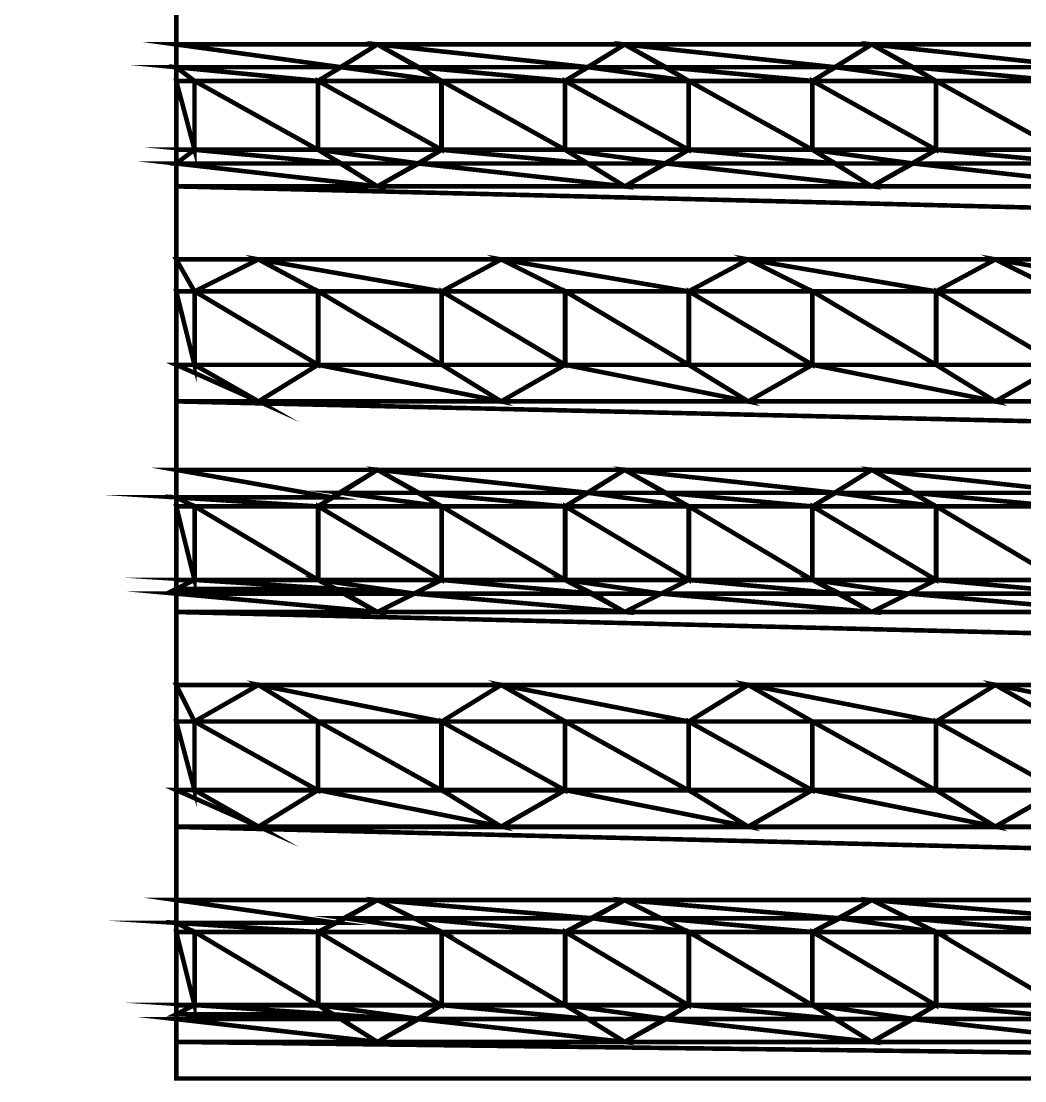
# Model space of a CAD drawing. Extents: x 0 to 210, y 0 to 297.
# Drawn here: x 172.54 to 181.84, y 147.31 to 157.13 of the extents above; entities that cross this region are included whole.
import ezdxf

# ---------------------------------------------------------------- set-up
doc = ezdxf.new("R2010")
doc.units = 0
doc.header["$MEASUREMENT"] = 0
for name, color, linetype in [('C00-00-00-BLACK', 7, 'Continuous'), ('C62-64-65', 252, 'Continuous'), ('C93-95-97', 253, 'Continuous')]:
    doc.layers.add(name, color=color, linetype=linetype)

msp = doc.modelspace()

# ---------------------------------------------------------------- linework, layer by layer
at = {"layer": 'C00-00-00-BLACK', "const_width": 0.0423}
for points in [[(173.972, 147.336), (173.972, 160.817)], [(175.286, 156.578), (175.836, 156.916)], [(175.836, 156.916), (176.432, 156.578)], [(177.575, 156.578), (178.128, 156.916)], [(178.128, 156.916), (178.72, 156.578)], [(179.867, 156.578), (180.417, 156.916)], [(180.417, 156.916), (181.012, 156.578)], [(173.972, 156.705), (174.141, 156.578)], [(174.141, 156.578), (174.141, 155.94)], [(175.286, 156.578), (175.286, 155.94)], [(176.432, 156.578), (176.432, 155.94)], [(177.575, 156.578), (177.575, 155.94)], [(178.72, 156.578), (178.72, 155.94)], [(179.867, 156.578), (179.867, 155.94)], [(181.012, 156.578), (181.012, 155.94)], [(173.972, 155.813), (174.141, 155.94)], [(175.286, 155.94), (175.836, 155.601)], [(175.836, 155.601), (176.432, 155.94)], [(177.575, 155.94), (178.128, 155.601)], [(178.128, 155.601), (178.72, 155.94)], [(179.867, 155.94), (180.417, 155.601)], [(180.417, 155.601), (181.012, 155.94)], [(174.141, 154.628), (174.734, 154.924)], [(174.734, 154.924), (175.286, 154.628)], [(176.432, 154.628), (176.983, 154.924)], [(176.983, 154.924), (177.575, 154.628)], [(178.72, 154.628), (179.273, 154.924)], [(179.273, 154.924), (179.867, 154.628)], [(181.012, 154.628), (181.562, 154.924)], [(181.562, 154.924), (182.158, 154.628)], [(174.141, 154.628), (174.141, 153.948)], [(175.286, 154.628), (175.286, 153.948)], [(176.432, 154.628), (176.432, 153.948)], [(177.575, 154.628), (177.575, 153.948)], [(178.72, 154.628), (178.72, 153.948)], [(179.867, 154.628), (179.867, 153.948)], [(181.012, 154.628), (181.012, 153.948)], [(174.141, 153.948), (174.734, 153.609)], [(174.734, 153.609), (175.286, 153.948)], [(176.432, 153.948), (176.983, 153.609)], [(176.983, 153.609), (177.575, 153.948)], [(178.72, 153.948), (179.273, 153.609)], [(179.273, 153.609), (179.867, 153.948)], [(181.012, 153.948), (181.562, 153.609)], [(181.562, 153.609), (182.158, 153.948)], [(175.286, 152.636), (175.836, 152.975)], [(175.836, 152.975), (176.432, 152.636)], [(177.575, 152.636), (178.128, 152.975)], [(178.128, 152.975), (178.72, 152.636)], [(179.867, 152.636), (180.417, 152.975)], [(180.417, 152.975), (181.012, 152.636)], [(173.972, 152.72), (174.141, 152.636)], [(174.141, 152.636), (174.141, 151.955)], [(175.286, 152.636), (175.286, 151.955)], [(176.432, 152.636), (176.432, 151.955)], [(177.575, 152.636), (177.575, 151.955)], [(178.72, 152.636), (178.72, 151.955)], [(179.867, 152.636), (179.867, 151.955)], [(181.012, 152.636), (181.012, 151.955)], [(173.972, 151.871), (174.141, 151.955)], [(175.286, 151.955), (175.836, 151.658)], [(175.836, 151.658), (176.432, 151.955)], [(177.575, 151.955), (178.128, 151.658)], [(178.128, 151.658), (178.72, 151.955)], [(179.867, 151.955), (180.417, 151.658)], [(180.417, 151.658), (181.012, 151.955)], [(174.141, 150.643), (174.734, 150.982)], [(174.734, 150.982), (175.286, 150.643)], [(176.432, 150.643), (176.983, 150.982)], [(176.983, 150.982), (177.575, 150.643)], [(178.72, 150.643), (179.273, 150.982)], [(179.273, 150.982), (179.867, 150.643)], [(181.012, 150.643), (181.562, 150.982)], [(181.562, 150.982), (182.158, 150.643)], [(174.141, 150.643), (174.141, 150.008)], [(175.286, 150.643), (175.286, 150.008)], [(176.432, 150.643), (176.432, 150.008)], [(177.575, 150.643), (177.575, 150.008)], [(178.72, 150.643), (178.72, 150.008)], [(179.867, 150.643), (179.867, 150.008)], [(181.012, 150.643), (181.012, 150.008)], [(174.141, 150.008), (174.734, 149.667)], [(174.734, 149.667), (175.286, 150.008)], [(176.432, 150.008), (176.983, 149.667)], [(176.983, 149.667), (177.575, 150.008)], [(178.72, 150.008), (179.273, 149.667)], [(179.273, 149.667), (179.867, 150.008)], [(181.012, 150.008), (181.562, 149.667)], [(181.562, 149.667), (182.158, 150.008)], [(175.286, 148.693), (175.836, 148.989)], [(175.836, 148.989), (176.432, 148.693)], [(177.575, 148.693), (178.128, 148.989)], [(178.128, 148.989), (178.72, 148.693)], [(179.867, 148.693), (180.417, 148.989)], [(180.417, 148.989), (181.012, 148.693)], [(173.972, 148.778), (174.141, 148.693)], [(174.141, 148.693), (174.141, 148.016)], [(175.286, 148.693), (175.286, 148.016)], [(176.432, 148.693), (176.432, 148.016)], [(177.575, 148.693), (177.575, 148.016)], [(178.72, 148.693), (178.72, 148.016)], [(179.867, 148.693), (179.867, 148.016)], [(181.012, 148.693), (181.012, 148.016)], [(173.972, 147.931), (174.141, 148.016)], [(175.286, 148.016), (175.836, 147.675)], [(175.836, 147.675), (176.432, 148.016)], [(177.575, 148.016), (178.128, 147.675)], [(178.128, 147.675), (178.72, 148.016)], [(179.867, 148.016), (180.417, 147.675)], [(180.417, 147.675), (181.012, 148.016)], [(201.327, 147.336), (173.972, 147.336)]]:
    msp.add_lwpolyline(points, dxfattribs=at)
at = {"layer": 'C62-64-65', "const_width": 0.0423}
for points in [[(175.836, 156.916), (176.218, 156.705), (175.499, 156.705), (175.836, 156.916)], [(178.128, 156.916), (178.51, 156.705), (177.786, 156.705), (178.128, 156.916)], [(180.417, 156.916), (180.8, 156.705), (180.078, 156.705), (180.417, 156.916)], [(173.972, 156.705), (174.141, 156.578), (173.972, 156.578), (173.972, 156.705)], [(173.972, 156.578), (174.141, 155.943), (173.972, 155.943), (173.972, 156.578)], [(176.218, 156.705), (175.499, 156.705), (176.429, 156.578), (176.218, 156.705)], [(175.499, 156.705), (176.429, 156.578), (175.284, 156.578), (175.499, 156.705)], [(178.51, 156.705), (177.789, 156.705), (178.72, 156.578), (178.51, 156.705)], [(177.789, 156.705), (178.72, 156.578), (177.575, 156.578), (177.789, 156.705)], [(180.8, 156.705), (180.081, 156.705), (181.012, 156.578), (180.8, 156.705)], [(180.081, 156.705), (181.012, 156.578), (179.867, 156.578), (180.081, 156.705)], [(174.141, 156.578), (173.972, 156.578), (174.141, 155.943), (174.141, 156.578)], [(176.432, 156.578), (175.286, 156.578), (176.432, 155.94), (176.432, 156.578)], [(175.286, 156.578), (176.432, 155.94), (175.286, 155.94), (175.286, 156.578)], [(178.72, 156.578), (177.575, 156.578), (178.72, 155.94), (178.72, 156.578)], [(177.575, 156.578), (178.72, 155.94), (177.575, 155.94), (177.575, 156.578)], [(181.012, 156.578), (179.867, 156.578), (181.012, 155.94), (181.012, 156.578)], [(179.867, 156.578), (181.012, 155.94), (179.867, 155.94), (179.867, 156.578)], [(173.972, 155.94), (174.141, 155.94), (173.972, 155.813), (173.972, 155.94)], [(176.432, 155.94), (175.286, 155.94), (176.221, 155.813), (176.432, 155.94)], [(175.286, 155.94), (176.221, 155.813), (175.501, 155.813), (175.286, 155.94)], [(178.72, 155.94), (177.575, 155.94), (178.51, 155.813), (178.72, 155.94)], [(177.575, 155.94), (178.51, 155.813), (177.789, 155.813), (177.575, 155.94)], [(181.012, 155.94), (179.867, 155.94), (180.8, 155.813), (181.012, 155.94)], [(179.867, 155.94), (180.8, 155.813), (180.081, 155.813), (179.867, 155.94)], [(175.499, 155.813), (176.218, 155.813), (175.836, 155.601), (175.499, 155.813)], [(177.786, 155.813), (178.51, 155.813), (178.128, 155.601), (177.786, 155.813)], [(180.078, 155.813), (180.8, 155.813), (180.417, 155.601), (180.078, 155.813)], [(174.734, 154.924), (175.286, 154.628), (174.141, 154.628), (174.734, 154.924)], [(176.983, 154.924), (177.575, 154.628), (176.432, 154.628), (176.983, 154.924)], [(179.273, 154.924), (179.867, 154.628), (178.72, 154.628), (179.273, 154.924)], [(181.562, 154.924), (182.158, 154.628), (181.012, 154.628), (181.562, 154.924)], [(175.286, 154.628), (174.144, 154.628), (175.286, 153.948), (175.286, 154.628)], [(174.144, 154.628), (175.286, 153.948), (174.144, 153.948), (174.144, 154.628)], [(177.575, 154.628), (176.432, 154.628), (177.575, 153.948), (177.575, 154.628)], [(176.432, 154.628), (177.575, 153.948), (176.432, 153.948), (176.432, 154.628)], [(179.867, 154.628), (178.723, 154.628), (179.867, 153.948), (179.867, 154.628)], [(178.723, 154.628), (179.867, 153.948), (178.723, 153.948), (178.723, 154.628)], [(182.158, 154.628), (181.015, 154.628), (182.158, 153.948), (182.158, 154.628)], [(181.015, 154.628), (182.158, 153.948), (181.015, 153.948), (181.015, 154.628)], [(174.141, 153.948), (175.286, 153.948), (174.734, 153.609), (174.141, 153.948)], [(176.432, 153.948), (177.575, 153.948), (176.983, 153.609), (176.432, 153.948)], [(178.72, 153.948), (179.867, 153.948), (179.273, 153.609), (178.72, 153.948)], [(181.012, 153.948), (182.158, 153.948), (181.562, 153.609), (181.012, 153.948)], [(175.836, 152.975), (176.218, 152.762), (175.499, 152.762), (175.836, 152.975)], [(178.128, 152.975), (178.51, 152.762), (177.786, 152.762), (178.128, 152.975)], [(180.417, 152.975), (180.8, 152.762), (180.078, 152.762), (180.417, 152.975)], [(173.972, 152.636), (174.141, 151.955), (173.972, 151.955), (173.972, 152.636)], [(173.972, 152.72), (174.141, 152.636), (173.972, 152.636), (173.972, 152.72)], [(176.218, 152.762), (175.499, 152.762), (176.429, 152.636), (176.218, 152.762)], [(175.499, 152.762), (176.429, 152.636), (175.284, 152.636), (175.499, 152.762)], [(178.51, 152.762), (177.789, 152.762), (178.72, 152.636), (178.51, 152.762)], [(177.789, 152.762), (178.72, 152.636), (177.575, 152.636), (177.789, 152.762)], [(180.8, 152.762), (180.081, 152.762), (181.012, 152.636), (180.8, 152.762)], [(180.081, 152.762), (181.012, 152.636), (179.867, 152.636), (180.081, 152.762)], [(174.141, 152.636), (173.972, 152.636), (174.141, 151.955), (174.141, 152.636)], [(176.432, 152.636), (175.289, 152.636), (176.432, 151.955), (176.432, 152.636)], [(175.289, 152.636), (176.432, 151.955), (175.289, 151.955), (175.289, 152.636)], [(178.72, 152.636), (177.578, 152.636), (178.72, 151.955), (178.72, 152.636)], [(177.578, 152.636), (178.72, 151.955), (177.578, 151.955), (177.578, 152.636)], [(181.012, 152.636), (179.868, 152.636), (181.012, 151.955), (181.012, 152.636)], [(179.868, 152.636), (181.012, 151.955), (179.868, 151.955), (179.868, 152.636)], [(173.972, 151.955), (174.141, 151.955), (173.972, 151.871), (173.972, 151.955)], [(176.432, 151.955), (175.286, 151.955), (176.178, 151.828), (176.432, 151.955)], [(175.286, 151.955), (176.178, 151.828), (175.543, 151.828), (175.286, 151.955)], [(178.72, 151.955), (177.575, 151.955), (178.467, 151.828), (178.72, 151.955)], [(177.575, 151.955), (178.467, 151.828), (177.832, 151.828), (177.575, 151.955)], [(181.012, 151.955), (179.867, 151.955), (180.759, 151.828), (181.012, 151.955)], [(179.867, 151.955), (180.759, 151.828), (180.123, 151.828), (179.867, 151.955)], [(175.54, 151.828), (176.175, 151.828), (175.836, 151.658), (175.54, 151.828)], [(177.832, 151.828), (178.467, 151.828), (178.128, 151.658), (177.832, 151.828)], [(180.121, 151.828), (180.759, 151.828), (180.417, 151.658), (180.121, 151.828)], [(174.734, 150.982), (175.286, 150.643), (174.141, 150.643), (174.734, 150.982)], [(176.983, 150.982), (177.575, 150.643), (176.432, 150.643), (176.983, 150.982)], [(179.273, 150.982), (179.867, 150.643), (178.72, 150.643), (179.273, 150.982)], [(181.562, 150.982), (182.158, 150.643), (181.012, 150.643), (181.562, 150.982)], [(175.286, 150.643), (174.141, 150.643), (175.286, 150.005), (175.286, 150.643)], [(174.141, 150.643), (175.286, 150.005), (174.141, 150.005), (174.141, 150.643)], [(177.575, 150.643), (176.429, 150.643), (177.575, 150.005), (177.575, 150.643)], [(176.429, 150.643), (177.575, 150.005), (176.429, 150.005), (176.429, 150.643)], [(179.867, 150.643), (178.72, 150.643), (179.867, 150.005), (179.867, 150.643)], [(178.72, 150.643), (179.867, 150.005), (178.72, 150.005), (178.72, 150.643)], [(182.158, 150.643), (181.012, 150.643), (182.158, 150.005), (182.158, 150.643)], [(181.012, 150.643), (182.158, 150.005), (181.012, 150.005), (181.012, 150.643)], [(174.141, 150.008), (175.286, 150.008), (174.734, 149.667), (174.141, 150.008)], [(176.432, 150.008), (177.575, 150.008), (176.983, 149.667), (176.432, 150.008)], [(178.72, 150.008), (179.867, 150.008), (179.273, 149.667), (178.72, 150.008)], [(181.012, 150.008), (182.158, 150.008), (181.562, 149.667), (181.012, 150.008)], [(175.836, 148.989), (176.175, 148.82), (175.54, 148.82), (175.836, 148.989)], [(178.128, 148.989), (178.467, 148.82), (177.832, 148.82), (178.128, 148.989)], [(180.417, 148.989), (180.759, 148.82), (180.121, 148.82), (180.417, 148.989)], [(173.972, 148.693), (174.141, 148.014), (173.972, 148.014), (173.972, 148.693)], [(175.54, 148.82), (176.429, 148.693), (175.284, 148.693), (175.54, 148.82)], [(176.175, 148.82), (175.54, 148.82), (176.429, 148.693), (176.175, 148.82)], [(177.832, 148.82), (178.72, 148.693), (177.575, 148.693), (177.832, 148.82)], [(178.467, 148.82), (177.832, 148.82), (178.72, 148.693), (178.467, 148.82)], [(180.123, 148.82), (181.012, 148.693), (179.867, 148.693), (180.123, 148.82)], [(180.759, 148.82), (180.123, 148.82), (181.012, 148.693), (180.759, 148.82)], [(173.972, 148.778), (174.141, 148.693), (173.972, 148.693), (173.972, 148.778)], [(175.289, 148.693), (176.432, 148.014), (175.289, 148.014), (175.289, 148.693)], [(177.578, 148.693), (178.72, 148.014), (177.578, 148.014), (177.578, 148.693)], [(179.868, 148.693), (181.012, 148.014), (179.868, 148.014), (179.868, 148.693)], [(174.141, 148.693), (173.972, 148.693), (174.141, 148.014), (174.141, 148.693)], [(176.432, 148.693), (175.289, 148.693), (176.432, 148.014), (176.432, 148.693)], [(178.72, 148.693), (177.578, 148.693), (178.72, 148.014), (178.72, 148.693)], [(181.012, 148.693), (179.868, 148.693), (181.012, 148.014), (181.012, 148.693)], [(173.972, 148.016), (174.141, 148.016), (173.972, 147.931), (173.972, 148.016)], [(176.432, 148.016), (175.286, 148.016), (176.221, 147.888), (176.432, 148.016)], [(175.286, 148.016), (176.221, 147.888), (175.501, 147.888), (175.286, 148.016)], [(178.72, 148.016), (177.575, 148.016), (178.51, 147.888), (178.72, 148.016)], [(177.575, 148.016), (178.51, 147.888), (177.789, 147.888), (177.575, 148.016)], [(181.012, 148.016), (179.867, 148.016), (180.8, 147.888), (181.012, 148.016)], [(179.867, 148.016), (180.8, 147.888), (180.081, 147.888), (179.867, 148.016)], [(175.499, 147.886), (176.218, 147.886), (175.836, 147.675), (175.499, 147.886)], [(177.786, 147.886), (178.51, 147.886), (178.128, 147.675), (177.786, 147.886)], [(180.078, 147.886), (180.8, 147.886), (180.417, 147.675), (180.078, 147.886)]]:
    msp.add_lwpolyline(points, close=True, dxfattribs=at)
at = {"layer": 'C62-64-65'}
for points in [[(175.836, 156.916), (176.218, 156.705), (175.499, 156.705), (175.836, 156.916)], [(178.128, 156.916), (178.51, 156.705), (177.786, 156.705), (178.128, 156.916)], [(180.417, 156.916), (180.8, 156.705), (180.078, 156.705), (180.417, 156.916)], [(173.972, 156.705), (174.141, 156.578), (173.972, 156.578), (173.972, 156.705)], [(175.499, 156.705), (176.429, 156.578), (175.284, 156.578), (175.499, 156.705)], [(176.218, 156.705), (175.499, 156.705), (176.429, 156.578), (176.218, 156.705)], [(177.789, 156.705), (178.72, 156.578), (177.575, 156.578), (177.789, 156.705)], [(178.51, 156.705), (177.789, 156.705), (178.72, 156.578), (178.51, 156.705)], [(180.081, 156.705), (181.012, 156.578), (179.867, 156.578), (180.081, 156.705)], [(180.8, 156.705), (180.081, 156.705), (181.012, 156.578), (180.8, 156.705)], [(174.141, 156.578), (173.972, 156.578), (174.141, 155.943), (174.141, 156.578)], [(173.972, 156.578), (174.141, 155.943), (173.972, 155.943), (173.972, 156.578)], [(176.432, 156.578), (175.286, 156.578), (176.432, 155.94), (176.432, 156.578)], [(175.286, 156.578), (176.432, 155.94), (175.286, 155.94), (175.286, 156.578)], [(178.72, 156.578), (177.575, 156.578), (178.72, 155.94), (178.72, 156.578)], [(177.575, 156.578), (178.72, 155.94), (177.575, 155.94), (177.575, 156.578)], [(181.012, 156.578), (179.867, 156.578), (181.012, 155.94), (181.012, 156.578)], [(179.867, 156.578), (181.012, 155.94), (179.867, 155.94), (179.867, 156.578)], [(173.972, 155.94), (174.141, 155.94), (173.972, 155.813), (173.972, 155.94)], [(176.432, 155.94), (175.286, 155.94), (176.221, 155.813), (176.432, 155.94)], [(175.286, 155.94), (176.221, 155.813), (175.501, 155.813), (175.286, 155.94)], [(178.72, 155.94), (177.575, 155.94), (178.51, 155.813), (178.72, 155.94)], [(177.575, 155.94), (178.51, 155.813), (177.789, 155.813), (177.575, 155.94)], [(181.012, 155.94), (179.867, 155.94), (180.8, 155.813), (181.012, 155.94)], [(179.867, 155.94), (180.8, 155.813), (180.081, 155.813), (179.867, 155.94)], [(175.499, 155.813), (176.218, 155.813), (175.836, 155.601), (175.499, 155.813)], [(177.786, 155.813), (178.51, 155.813), (178.128, 155.601), (177.786, 155.813)], [(180.078, 155.813), (180.8, 155.813), (180.417, 155.601), (180.078, 155.813)], [(174.734, 154.924), (175.286, 154.628), (174.141, 154.628), (174.734, 154.924)], [(176.983, 154.924), (177.575, 154.628), (176.432, 154.628), (176.983, 154.924)], [(179.273, 154.924), (179.867, 154.628), (178.72, 154.628), (179.273, 154.924)], [(181.562, 154.924), (182.158, 154.628), (181.012, 154.628), (181.562, 154.924)], [(175.286, 154.628), (174.144, 154.628), (175.286, 153.948), (175.286, 154.628)], [(174.144, 154.628), (175.286, 153.948), (174.144, 153.948), (174.144, 154.628)], [(177.575, 154.628), (176.432, 154.628), (177.575, 153.948), (177.575, 154.628)], [(176.432, 154.628), (177.575, 153.948), (176.432, 153.948), (176.432, 154.628)], [(179.867, 154.628), (178.723, 154.628), (179.867, 153.948), (179.867, 154.628)], [(178.723, 154.628), (179.867, 153.948), (178.723, 153.948), (178.723, 154.628)], [(182.158, 154.628), (181.015, 154.628), (182.158, 153.948), (182.158, 154.628)], [(181.015, 154.628), (182.158, 153.948), (181.015, 153.948), (181.015, 154.628)], [(174.141, 153.948), (175.286, 153.948), (174.734, 153.609), (174.141, 153.948)], [(176.432, 153.948), (177.575, 153.948), (176.983, 153.609), (176.432, 153.948)], [(178.72, 153.948), (179.867, 153.948), (179.273, 153.609), (178.72, 153.948)], [(181.012, 153.948), (182.158, 153.948), (181.562, 153.609), (181.012, 153.948)], [(175.836, 152.975), (176.218, 152.762), (175.499, 152.762), (175.836, 152.975)], [(178.128, 152.975), (178.51, 152.762), (177.786, 152.762), (178.128, 152.975)], [(180.417, 152.975), (180.8, 152.762), (180.078, 152.762), (180.417, 152.975)], [(175.499, 152.762), (176.429, 152.636), (175.284, 152.636), (175.499, 152.762)], [(176.218, 152.762), (175.499, 152.762), (176.429, 152.636), (176.218, 152.762)], [(177.789, 152.762), (178.72, 152.636), (177.575, 152.636), (177.789, 152.762)], [(178.51, 152.762), (177.789, 152.762), (178.72, 152.636), (178.51, 152.762)], [(180.081, 152.762), (181.012, 152.636), (179.867, 152.636), (180.081, 152.762)], [(180.8, 152.762), (180.081, 152.762), (181.012, 152.636), (180.8, 152.762)], [(173.972, 152.72), (174.141, 152.636), (173.972, 152.636), (173.972, 152.72)], [(174.141, 152.636), (173.972, 152.636), (174.141, 151.955), (174.141, 152.636)], [(173.972, 152.636), (174.141, 151.955), (173.972, 151.955), (173.972, 152.636)], [(176.432, 152.636), (175.289, 152.636), (176.432, 151.955), (176.432, 152.636)], [(175.289, 152.636), (176.432, 151.955), (175.289, 151.955), (175.289, 152.636)], [(178.72, 152.636), (177.578, 152.636), (178.72, 151.955), (178.72, 152.636)], [(177.578, 152.636), (178.72, 151.955), (177.578, 151.955), (177.578, 152.636)], [(181.012, 152.636), (179.868, 152.636), (181.012, 151.955), (181.012, 152.636)], [(179.868, 152.636), (181.012, 151.955), (179.868, 151.955), (179.868, 152.636)], [(173.972, 151.955), (174.141, 151.955), (173.972, 151.871), (173.972, 151.955)], [(176.432, 151.955), (175.286, 151.955), (176.178, 151.828), (176.432, 151.955)], [(175.286, 151.955), (176.178, 151.828), (175.543, 151.828), (175.286, 151.955)], [(178.72, 151.955), (177.575, 151.955), (178.467, 151.828), (178.72, 151.955)], [(177.575, 151.955), (178.467, 151.828), (177.832, 151.828), (177.575, 151.955)], [(181.012, 151.955), (179.867, 151.955), (180.759, 151.828), (181.012, 151.955)], [(179.867, 151.955), (180.759, 151.828), (180.123, 151.828), (179.867, 151.955)], [(175.54, 151.828), (176.175, 151.828), (175.836, 151.658), (175.54, 151.828)], [(177.832, 151.828), (178.467, 151.828), (178.128, 151.658), (177.832, 151.828)], [(180.121, 151.828), (180.759, 151.828), (180.417, 151.658), (180.121, 151.828)], [(174.734, 150.982), (175.286, 150.643), (174.141, 150.643), (174.734, 150.982)], [(176.983, 150.982), (177.575, 150.643), (176.432, 150.643), (176.983, 150.982)], [(179.273, 150.982), (179.867, 150.643), (178.72, 150.643), (179.273, 150.982)], [(181.562, 150.982), (182.158, 150.643), (181.012, 150.643), (181.562, 150.982)], [(175.286, 150.643), (174.141, 150.643), (175.286, 150.005), (175.286, 150.643)], [(174.141, 150.643), (175.286, 150.005), (174.141, 150.005), (174.141, 150.643)], [(177.575, 150.643), (176.429, 150.643), (177.575, 150.005), (177.575, 150.643)], [(176.429, 150.643), (177.575, 150.005), (176.429, 150.005), (176.429, 150.643)], [(179.867, 150.643), (178.72, 150.643), (179.867, 150.005), (179.867, 150.643)], [(178.72, 150.643), (179.867, 150.005), (178.72, 150.005), (178.72, 150.643)], [(182.158, 150.643), (181.012, 150.643), (182.158, 150.005), (182.158, 150.643)], [(181.012, 150.643), (182.158, 150.005), (181.012, 150.005), (181.012, 150.643)], [(174.141, 150.008), (175.286, 150.008), (174.734, 149.667), (174.141, 150.008)], [(176.432, 150.008), (177.575, 150.008), (176.983, 149.667), (176.432, 150.008)], [(178.72, 150.008), (179.867, 150.008), (179.273, 149.667), (178.72, 150.008)], [(181.012, 150.008), (182.158, 150.008), (181.562, 149.667), (181.012, 150.008)], [(175.836, 148.989), (176.175, 148.82), (175.54, 148.82), (175.836, 148.989)], [(178.128, 148.989), (178.467, 148.82), (177.832, 148.82), (178.128, 148.989)], [(180.417, 148.989), (180.759, 148.82), (180.121, 148.82), (180.417, 148.989)], [(173.972, 148.778), (174.141, 148.693), (173.972, 148.693), (173.972, 148.778)], [(175.54, 148.82), (176.429, 148.693), (175.284, 148.693), (175.54, 148.82)], [(176.175, 148.82), (175.54, 148.82), (176.429, 148.693), (176.175, 148.82)], [(177.832, 148.82), (178.72, 148.693), (177.575, 148.693), (177.832, 148.82)], [(178.467, 148.82), (177.832, 148.82), (178.72, 148.693), (178.467, 148.82)], [(180.123, 148.82), (181.012, 148.693), (179.867, 148.693), (180.123, 148.82)], [(180.759, 148.82), (180.123, 148.82), (181.012, 148.693), (180.759, 148.82)], [(174.141, 148.693), (173.972, 148.693), (174.141, 148.014), (174.141, 148.693)], [(173.972, 148.693), (174.141, 148.014), (173.972, 148.014), (173.972, 148.693)], [(176.432, 148.693), (175.289, 148.693), (176.432, 148.014), (176.432, 148.693)], [(175.289, 148.693), (176.432, 148.014), (175.289, 148.014), (175.289, 148.693)], [(178.72, 148.693), (177.578, 148.693), (178.72, 148.014), (178.72, 148.693)], [(177.578, 148.693), (178.72, 148.014), (177.578, 148.014), (177.578, 148.693)], [(181.012, 148.693), (179.868, 148.693), (181.012, 148.014), (181.012, 148.693)], [(179.868, 148.693), (181.012, 148.014), (179.868, 148.014), (179.868, 148.693)], [(173.972, 148.016), (174.141, 148.016), (173.972, 147.931), (173.972, 148.016)], [(176.432, 148.016), (175.286, 148.016), (176.221, 147.888), (176.432, 148.016)], [(175.286, 148.016), (176.221, 147.888), (175.501, 147.888), (175.286, 148.016)], [(178.72, 148.016), (177.575, 148.016), (178.51, 147.888), (178.72, 148.016)], [(177.575, 148.016), (178.51, 147.888), (177.789, 147.888), (177.575, 148.016)], [(181.012, 148.016), (179.867, 148.016), (180.8, 147.888), (181.012, 148.016)], [(179.867, 148.016), (180.8, 147.888), (180.081, 147.888), (179.867, 148.016)], [(175.499, 147.886), (176.218, 147.886), (175.836, 147.675), (175.499, 147.886)], [(177.786, 147.886), (178.51, 147.886), (178.128, 147.675), (177.786, 147.886)], [(180.078, 147.886), (180.8, 147.886), (180.417, 147.675), (180.078, 147.886)]]:
    msp.add_lwpolyline(points, close=True, dxfattribs=at)
at = {"layer": 'C93-95-97', "const_width": 0.0423}
for points in [[(173.972, 157.594), (201.327, 156.916), (173.972, 156.916), (173.972, 157.594)], [(175.836, 156.916), (173.972, 156.916), (175.499, 156.705), (175.836, 156.916)], [(173.972, 156.916), (175.499, 156.705), (173.972, 156.705), (173.972, 156.916)], [(178.128, 156.916), (175.836, 156.916), (177.789, 156.705), (178.128, 156.916)], [(175.836, 156.916), (177.789, 156.705), (176.221, 156.705), (175.836, 156.916)], [(180.417, 156.916), (178.125, 156.916), (180.078, 156.705), (180.417, 156.916)], [(178.125, 156.916), (180.078, 156.705), (178.51, 156.705), (178.125, 156.916)], [(182.709, 156.916), (180.417, 156.916), (182.37, 156.705), (182.709, 156.916)], [(180.417, 156.916), (182.37, 156.705), (180.8, 156.705), (180.417, 156.916)], [(175.499, 156.705), (173.972, 156.705), (175.286, 156.578), (175.499, 156.705)], [(173.972, 156.705), (175.286, 156.578), (174.141, 156.578), (173.972, 156.705)], [(177.786, 156.705), (176.218, 156.705), (177.575, 156.578), (177.786, 156.705)], [(176.218, 156.705), (177.575, 156.578), (176.429, 156.578), (176.218, 156.705)], [(180.078, 156.705), (178.51, 156.705), (179.867, 156.578), (180.078, 156.705)], [(178.51, 156.705), (179.867, 156.578), (178.72, 156.578), (178.51, 156.705)], [(182.37, 156.705), (180.8, 156.705), (182.158, 156.578), (182.37, 156.705)], [(180.8, 156.705), (182.158, 156.578), (181.012, 156.578), (180.8, 156.705)], [(175.286, 156.578), (174.141, 156.578), (175.286, 155.94), (175.286, 156.578)], [(174.141, 156.578), (175.286, 155.94), (174.141, 155.94), (174.141, 156.578)], [(177.575, 156.578), (176.429, 156.578), (177.575, 155.94), (177.575, 156.578)], [(176.429, 156.578), (177.575, 155.94), (176.429, 155.94), (176.429, 156.578)], [(179.867, 156.578), (178.72, 156.578), (179.867, 155.94), (179.867, 156.578)], [(178.72, 156.578), (179.867, 155.94), (178.72, 155.94), (178.72, 156.578)], [(182.158, 156.578), (181.012, 156.578), (182.158, 155.94), (182.158, 156.578)], [(181.012, 156.578), (182.158, 155.94), (181.012, 155.94), (181.012, 156.578)], [(175.286, 155.94), (174.141, 155.94), (175.499, 155.813), (175.286, 155.94)], [(174.141, 155.94), (175.499, 155.813), (173.972, 155.813), (174.141, 155.94)], [(177.575, 155.94), (176.429, 155.94), (177.786, 155.813), (177.575, 155.94)], [(176.429, 155.94), (177.786, 155.813), (176.218, 155.813), (176.429, 155.94)], [(179.867, 155.94), (178.72, 155.94), (180.078, 155.813), (179.867, 155.94)], [(178.72, 155.94), (180.078, 155.813), (178.51, 155.813), (178.72, 155.94)], [(182.158, 155.94), (181.012, 155.94), (182.37, 155.813), (182.158, 155.94)], [(181.012, 155.94), (182.37, 155.813), (180.8, 155.813), (181.012, 155.94)], [(175.499, 155.813), (173.972, 155.813), (175.836, 155.601), (175.499, 155.813)], [(173.972, 155.813), (175.836, 155.601), (173.972, 155.601), (173.972, 155.813)], [(176.218, 155.813), (178.125, 155.601), (175.836, 155.601), (176.218, 155.813)], [(177.786, 155.813), (176.218, 155.813), (178.125, 155.601), (177.786, 155.813)], [(178.51, 155.813), (180.417, 155.601), (178.128, 155.601), (178.51, 155.813)], [(180.078, 155.813), (178.51, 155.813), (180.417, 155.601), (180.078, 155.813)], [(180.8, 155.813), (182.709, 155.601), (180.42, 155.601), (180.8, 155.813)], [(182.37, 155.813), (180.8, 155.813), (182.709, 155.601), (182.37, 155.813)], [(173.972, 155.601), (201.327, 154.924), (173.972, 154.924), (173.972, 155.601)], [(201.327, 155.601), (173.972, 155.601), (201.327, 154.924), (201.327, 155.601)], [(174.734, 154.924), (173.972, 154.924), (174.141, 154.628), (174.734, 154.924)], [(173.972, 154.924), (174.141, 154.628), (173.972, 154.628), (173.972, 154.924)], [(176.983, 154.924), (174.736, 154.924), (176.432, 154.628), (176.983, 154.924)], [(174.736, 154.924), (176.432, 154.628), (175.286, 154.628), (174.736, 154.924)], [(179.273, 154.924), (176.983, 154.924), (178.72, 154.628), (179.273, 154.924)], [(176.983, 154.924), (178.72, 154.628), (177.575, 154.628), (176.983, 154.924)], [(181.562, 154.924), (179.272, 154.924), (181.012, 154.628), (181.562, 154.924)], [(179.272, 154.924), (181.012, 154.628), (179.867, 154.628), (179.272, 154.924)], [(183.854, 154.924), (181.565, 154.924), (183.261, 154.628), (183.854, 154.924)], [(181.565, 154.924), (183.261, 154.628), (182.158, 154.628), (181.565, 154.924)], [(173.972, 154.628), (174.141, 153.948), (173.972, 153.948), (173.972, 154.628)], [(174.141, 154.628), (173.972, 154.628), (174.141, 153.948), (174.141, 154.628)], [(176.432, 154.628), (175.289, 154.628), (176.432, 153.948), (176.432, 154.628)], [(175.289, 154.628), (176.432, 153.948), (175.289, 153.948), (175.289, 154.628)], [(178.72, 154.628), (177.578, 154.628), (178.72, 153.948), (178.72, 154.628)], [(177.578, 154.628), (178.72, 153.948), (177.578, 153.948), (177.578, 154.628)], [(181.012, 154.628), (179.868, 154.628), (181.012, 153.948), (181.012, 154.628)], [(179.868, 154.628), (181.012, 153.948), (179.868, 153.948), (179.868, 154.628)], [(174.141, 153.948), (173.972, 153.948), (174.734, 153.609), (174.141, 153.948)], [(173.972, 153.948), (174.734, 153.609), (173.972, 153.609), (173.972, 153.948)], [(175.286, 153.948), (176.983, 153.609), (174.736, 153.609), (175.286, 153.948)], [(176.432, 153.948), (175.286, 153.948), (176.983, 153.609), (176.432, 153.948)], [(177.575, 153.948), (179.272, 153.609), (176.983, 153.609), (177.575, 153.948)], [(178.72, 153.948), (177.575, 153.948), (179.272, 153.609), (178.72, 153.948)], [(179.867, 153.948), (181.562, 153.609), (179.273, 153.609), (179.867, 153.948)], [(181.012, 153.948), (179.867, 153.948), (181.562, 153.609), (181.012, 153.948)], [(182.155, 153.948), (183.851, 153.609), (181.562, 153.609), (182.155, 153.948)], [(173.972, 153.609), (201.327, 152.975), (173.972, 152.975), (173.972, 153.609)], [(201.327, 153.609), (173.972, 153.609), (201.327, 152.975), (201.327, 153.609)], [(175.836, 152.975), (173.972, 152.975), (175.413, 152.72), (175.836, 152.975)], [(173.972, 152.975), (175.413, 152.72), (173.972, 152.72), (173.972, 152.975)], [(178.128, 152.975), (175.836, 152.975), (177.789, 152.762), (178.128, 152.975)], [(175.836, 152.975), (177.789, 152.762), (176.221, 152.762), (175.836, 152.975)], [(180.417, 152.975), (178.125, 152.975), (180.078, 152.762), (180.417, 152.975)], [(178.125, 152.975), (180.078, 152.762), (178.51, 152.762), (178.125, 152.975)], [(182.709, 152.975), (180.417, 152.975), (182.37, 152.762), (182.709, 152.975)], [(180.417, 152.975), (182.37, 152.762), (180.8, 152.762), (180.417, 152.975)], [(177.786, 152.762), (176.218, 152.762), (177.575, 152.636), (177.786, 152.762)], [(176.218, 152.762), (177.575, 152.636), (176.429, 152.636), (176.218, 152.762)], [(180.078, 152.762), (178.51, 152.762), (179.867, 152.636), (180.078, 152.762)], [(178.51, 152.762), (179.867, 152.636), (178.72, 152.636), (178.51, 152.762)], [(182.37, 152.762), (180.8, 152.762), (182.158, 152.636), (182.37, 152.762)], [(180.8, 152.762), (182.158, 152.636), (181.012, 152.636), (180.8, 152.762)], [(175.413, 152.72), (173.972, 152.72), (175.286, 152.636), (175.413, 152.72)], [(173.972, 152.72), (175.286, 152.636), (174.141, 152.636), (173.972, 152.72)], [(175.286, 152.636), (174.144, 152.636), (175.286, 151.955), (175.286, 152.636)], [(174.144, 152.636), (175.286, 151.955), (174.144, 151.955), (174.144, 152.636)], [(177.575, 152.636), (176.432, 152.636), (177.575, 151.955), (177.575, 152.636)], [(176.432, 152.636), (177.575, 151.955), (176.432, 151.955), (176.432, 152.636)], [(179.867, 152.636), (178.723, 152.636), (179.867, 151.955), (179.867, 152.636)], [(178.723, 152.636), (179.867, 151.955), (178.723, 151.955), (178.723, 152.636)], [(182.158, 152.636), (181.015, 152.636), (182.158, 151.955), (182.158, 152.636)], [(181.015, 152.636), (182.158, 151.955), (181.015, 151.955), (181.015, 152.636)], [(175.286, 151.955), (174.141, 151.955), (175.456, 151.871), (175.286, 151.955)], [(174.141, 151.955), (175.456, 151.871), (173.972, 151.871), (174.141, 151.955)], [(177.575, 151.955), (176.429, 151.955), (177.829, 151.828), (177.575, 151.955)], [(176.429, 151.955), (177.829, 151.828), (176.175, 151.828), (176.429, 151.955)], [(179.867, 151.955), (178.72, 151.955), (180.121, 151.828), (179.867, 151.955)], [(178.72, 151.955), (180.121, 151.828), (178.467, 151.828), (178.72, 151.955)], [(182.158, 151.955), (181.012, 151.955), (182.412, 151.828), (182.158, 151.955)], [(181.012, 151.955), (182.412, 151.828), (180.759, 151.828), (181.012, 151.955)], [(173.972, 151.871), (175.54, 151.828), (173.972, 151.828), (173.972, 151.871)], [(175.456, 151.871), (173.972, 151.871), (175.54, 151.828), (175.456, 151.871)], [(175.54, 151.828), (173.972, 151.828), (175.836, 151.658), (175.54, 151.828)], [(173.972, 151.828), (175.836, 151.658), (173.972, 151.658), (173.972, 151.828)], [(177.832, 151.828), (176.178, 151.828), (178.128, 151.658), (177.832, 151.828)], [(176.178, 151.828), (178.128, 151.658), (175.839, 151.658), (176.178, 151.828)], [(180.121, 151.828), (178.467, 151.828), (180.417, 151.658), (180.121, 151.828)], [(178.467, 151.828), (180.417, 151.658), (178.128, 151.658), (178.467, 151.828)], [(182.412, 151.828), (180.759, 151.828), (182.709, 151.658), (182.412, 151.828)], [(180.759, 151.828), (182.709, 151.658), (180.42, 151.658), (180.759, 151.828)], [(173.972, 151.658), (201.327, 150.982), (173.972, 150.982), (173.972, 151.658)], [(201.327, 151.658), (173.972, 151.658), (201.327, 150.982), (201.327, 151.658)], [(174.734, 150.982), (173.972, 150.982), (174.141, 150.643), (174.734, 150.982)], [(173.972, 150.982), (174.141, 150.643), (173.972, 150.643), (173.972, 150.982)], [(176.983, 150.982), (174.736, 150.982), (176.432, 150.643), (176.983, 150.982)], [(174.736, 150.982), (176.432, 150.643), (175.286, 150.643), (174.736, 150.982)], [(179.273, 150.982), (176.983, 150.982), (178.723, 150.643), (179.273, 150.982)], [(176.983, 150.982), (178.723, 150.643), (177.578, 150.643), (176.983, 150.982)], [(181.562, 150.982), (179.272, 150.982), (181.012, 150.643), (181.562, 150.982)], [(179.272, 150.982), (181.012, 150.643), (179.867, 150.643), (179.272, 150.982)], [(183.854, 150.982), (181.565, 150.982), (183.261, 150.643), (183.854, 150.982)], [(181.565, 150.982), (183.261, 150.643), (182.158, 150.643), (181.565, 150.982)], [(173.972, 150.643), (174.141, 150.008), (173.972, 150.008), (173.972, 150.643)], [(174.141, 150.643), (173.972, 150.643), (174.141, 150.008), (174.141, 150.643)], [(176.432, 150.643), (175.286, 150.643), (176.432, 150.005), (176.432, 150.643)], [(175.286, 150.643), (176.432, 150.005), (175.286, 150.005), (175.286, 150.643)], [(178.72, 150.643), (177.575, 150.643), (178.72, 150.005), (178.72, 150.643)], [(177.575, 150.643), (178.72, 150.005), (177.575, 150.005), (177.575, 150.643)], [(181.012, 150.643), (179.867, 150.643), (181.012, 150.005), (181.012, 150.643)], [(179.867, 150.643), (181.012, 150.005), (179.867, 150.005), (179.867, 150.643)], [(174.141, 150.008), (173.972, 150.008), (174.734, 149.67), (174.141, 150.008)], [(173.972, 150.008), (174.734, 149.67), (173.972, 149.67), (173.972, 150.008)], [(175.286, 150.008), (176.983, 149.67), (174.736, 149.67), (175.286, 150.008)], [(176.432, 150.008), (175.286, 150.008), (176.983, 149.67), (176.432, 150.008)], [(177.575, 150.008), (179.272, 149.67), (176.983, 149.67), (177.575, 150.008)], [(178.72, 150.008), (177.575, 150.008), (179.272, 149.67), (178.72, 150.008)], [(179.867, 150.008), (181.562, 149.67), (179.273, 149.67), (179.867, 150.008)], [(181.012, 150.008), (179.867, 150.008), (181.562, 149.67), (181.012, 150.008)], [(182.155, 150.008), (183.851, 149.67), (181.562, 149.67), (182.155, 150.008)], [(173.972, 149.667), (201.327, 148.989), (173.972, 148.989), (173.972, 149.667)], [(201.327, 149.667), (173.972, 149.667), (201.327, 148.989), (201.327, 149.667)], [(175.836, 148.989), (177.832, 148.82), (176.175, 148.82), (175.836, 148.989)], [(178.125, 148.989), (180.121, 148.82), (178.464, 148.82), (178.125, 148.989)], [(180.417, 148.989), (182.412, 148.82), (180.756, 148.82), (180.417, 148.989)], [(175.836, 148.989), (173.972, 148.989), (175.456, 148.778), (175.836, 148.989)], [(173.972, 148.989), (175.456, 148.778), (173.972, 148.778), (173.972, 148.989)], [(178.128, 148.989), (175.836, 148.989), (177.832, 148.82), (178.128, 148.989)], [(180.417, 148.989), (178.125, 148.989), (180.121, 148.82), (180.417, 148.989)], [(182.709, 148.989), (180.417, 148.989), (182.412, 148.82), (182.709, 148.989)], [(177.832, 148.82), (176.178, 148.82), (177.578, 148.693), (177.832, 148.82)], [(176.178, 148.82), (177.578, 148.693), (176.432, 148.693), (176.178, 148.82)], [(180.121, 148.82), (178.467, 148.82), (179.867, 148.693), (180.121, 148.82)], [(178.467, 148.82), (179.867, 148.693), (178.72, 148.693), (178.467, 148.82)], [(182.412, 148.82), (180.759, 148.82), (182.158, 148.693), (182.412, 148.82)], [(180.759, 148.82), (182.158, 148.693), (181.012, 148.693), (180.759, 148.82)], [(175.456, 148.778), (173.972, 148.778), (175.286, 148.693), (175.456, 148.778)], [(173.972, 148.778), (175.286, 148.693), (174.141, 148.693), (173.972, 148.778)], [(174.144, 148.693), (175.286, 148.014), (174.144, 148.014), (174.144, 148.693)], [(176.432, 148.693), (177.575, 148.014), (176.432, 148.014), (176.432, 148.693)], [(178.723, 148.693), (179.867, 148.014), (178.723, 148.014), (178.723, 148.693)], [(181.015, 148.693), (182.158, 148.014), (181.015, 148.014), (181.015, 148.693)], [(175.286, 148.693), (174.144, 148.693), (175.286, 148.014), (175.286, 148.693)], [(177.575, 148.693), (176.432, 148.693), (177.575, 148.014), (177.575, 148.693)], [(179.867, 148.693), (178.723, 148.693), (179.867, 148.014), (179.867, 148.693)], [(182.158, 148.693), (181.015, 148.693), (182.158, 148.014), (182.158, 148.693)], [(175.286, 148.016), (174.141, 148.016), (175.413, 147.931), (175.286, 148.016)], [(174.141, 148.016), (175.413, 147.931), (173.972, 147.931), (174.141, 148.016)], [(177.575, 148.016), (176.429, 148.016), (177.786, 147.888), (177.575, 148.016)], [(176.429, 148.016), (177.786, 147.888), (176.218, 147.888), (176.429, 148.016)], [(179.867, 148.016), (178.72, 148.016), (180.078, 147.888), (179.867, 148.016)], [(178.72, 148.016), (180.078, 147.888), (178.51, 147.888), (178.72, 148.016)], [(182.158, 148.016), (181.012, 148.016), (182.37, 147.888), (182.158, 148.016)], [(181.012, 148.016), (182.37, 147.888), (180.8, 147.888), (181.012, 148.016)], [(175.413, 147.931), (173.972, 147.931), (175.499, 147.886), (175.413, 147.931)], [(173.972, 147.931), (175.499, 147.886), (173.972, 147.886), (173.972, 147.931)], [(175.499, 147.886), (173.972, 147.886), (175.836, 147.675), (175.499, 147.886)], [(173.972, 147.886), (175.836, 147.675), (173.972, 147.675), (173.972, 147.886)], [(176.218, 147.886), (178.125, 147.675), (175.836, 147.675), (176.218, 147.886)], [(177.786, 147.886), (176.218, 147.886), (178.125, 147.675), (177.786, 147.886)], [(178.51, 147.886), (180.417, 147.675), (178.128, 147.675), (178.51, 147.886)], [(180.078, 147.886), (178.51, 147.886), (180.417, 147.675), (180.078, 147.886)], [(180.8, 147.886), (182.709, 147.675), (180.42, 147.675), (180.8, 147.886)], [(182.37, 147.886), (180.8, 147.886), (182.709, 147.675), (182.37, 147.886)], [(173.972, 147.675), (201.327, 147.336), (173.972, 147.336), (173.972, 147.675)], [(201.327, 147.675), (173.972, 147.675), (201.327, 147.336), (201.327, 147.675)]]:
    msp.add_lwpolyline(points, close=True, dxfattribs=at)
at = {"layer": 'C93-95-97'}
for points in [[(173.972, 157.594), (201.327, 156.916), (173.972, 156.916), (173.972, 157.594)], [(175.836, 156.916), (173.972, 156.916), (175.499, 156.705), (175.836, 156.916)], [(173.972, 156.916), (175.499, 156.705), (173.972, 156.705), (173.972, 156.916)], [(178.128, 156.916), (175.836, 156.916), (177.789, 156.705), (178.128, 156.916)], [(175.836, 156.916), (177.789, 156.705), (176.221, 156.705), (175.836, 156.916)], [(180.417, 156.916), (178.125, 156.916), (180.078, 156.705), (180.417, 156.916)], [(178.125, 156.916), (180.078, 156.705), (178.51, 156.705), (178.125, 156.916)], [(182.709, 156.916), (180.417, 156.916), (182.37, 156.705), (182.709, 156.916)], [(180.417, 156.916), (182.37, 156.705), (180.8, 156.705), (180.417, 156.916)], [(175.499, 156.705), (173.972, 156.705), (175.286, 156.578), (175.499, 156.705)], [(173.972, 156.705), (175.286, 156.578), (174.141, 156.578), (173.972, 156.705)], [(177.786, 156.705), (176.218, 156.705), (177.575, 156.578), (177.786, 156.705)], [(176.218, 156.705), (177.575, 156.578), (176.429, 156.578), (176.218, 156.705)], [(180.078, 156.705), (178.51, 156.705), (179.867, 156.578), (180.078, 156.705)], [(178.51, 156.705), (179.867, 156.578), (178.72, 156.578), (178.51, 156.705)], [(182.37, 156.705), (180.8, 156.705), (182.158, 156.578), (182.37, 156.705)], [(180.8, 156.705), (182.158, 156.578), (181.012, 156.578), (180.8, 156.705)], [(175.286, 156.578), (174.141, 156.578), (175.286, 155.94), (175.286, 156.578)], [(174.141, 156.578), (175.286, 155.94), (174.141, 155.94), (174.141, 156.578)], [(177.575, 156.578), (176.429, 156.578), (177.575, 155.94), (177.575, 156.578)], [(176.429, 156.578), (177.575, 155.94), (176.429, 155.94), (176.429, 156.578)], [(179.867, 156.578), (178.72, 156.578), (179.867, 155.94), (179.867, 156.578)], [(178.72, 156.578), (179.867, 155.94), (178.72, 155.94), (178.72, 156.578)], [(182.158, 156.578), (181.012, 156.578), (182.158, 155.94), (182.158, 156.578)], [(181.012, 156.578), (182.158, 155.94), (181.012, 155.94), (181.012, 156.578)], [(174.141, 155.94), (175.499, 155.813), (173.972, 155.813), (174.141, 155.94)], [(175.286, 155.94), (174.141, 155.94), (175.499, 155.813), (175.286, 155.94)], [(176.429, 155.94), (177.786, 155.813), (176.218, 155.813), (176.429, 155.94)], [(177.575, 155.94), (176.429, 155.94), (177.786, 155.813), (177.575, 155.94)], [(178.72, 155.94), (180.078, 155.813), (178.51, 155.813), (178.72, 155.94)], [(179.867, 155.94), (178.72, 155.94), (180.078, 155.813), (179.867, 155.94)], [(181.012, 155.94), (182.37, 155.813), (180.8, 155.813), (181.012, 155.94)], [(182.158, 155.94), (181.012, 155.94), (182.37, 155.813), (182.158, 155.94)], [(175.499, 155.813), (173.972, 155.813), (175.836, 155.601), (175.499, 155.813)], [(173.972, 155.813), (175.836, 155.601), (173.972, 155.601), (173.972, 155.813)], [(176.218, 155.813), (178.125, 155.601), (175.836, 155.601), (176.218, 155.813)], [(177.786, 155.813), (176.218, 155.813), (178.125, 155.601), (177.786, 155.813)], [(178.51, 155.813), (180.417, 155.601), (178.128, 155.601), (178.51, 155.813)], [(180.078, 155.813), (178.51, 155.813), (180.417, 155.601), (180.078, 155.813)], [(180.8, 155.813), (182.709, 155.601), (180.42, 155.601), (180.8, 155.813)], [(182.37, 155.813), (180.8, 155.813), (182.709, 155.601), (182.37, 155.813)], [(201.327, 155.601), (173.972, 155.601), (201.327, 154.924), (201.327, 155.601)], [(173.972, 155.601), (201.327, 154.924), (173.972, 154.924), (173.972, 155.601)], [(174.734, 154.924), (173.972, 154.924), (174.141, 154.628), (174.734, 154.924)], [(173.972, 154.924), (174.141, 154.628), (173.972, 154.628), (173.972, 154.924)], [(176.983, 154.924), (174.736, 154.924), (176.432, 154.628), (176.983, 154.924)], [(174.736, 154.924), (176.432, 154.628), (175.286, 154.628), (174.736, 154.924)], [(179.273, 154.924), (176.983, 154.924), (178.72, 154.628), (179.273, 154.924)], [(176.983, 154.924), (178.72, 154.628), (177.575, 154.628), (176.983, 154.924)], [(181.562, 154.924), (179.272, 154.924), (181.012, 154.628), (181.562, 154.924)], [(179.272, 154.924), (181.012, 154.628), (179.867, 154.628), (179.272, 154.924)], [(183.854, 154.924), (181.565, 154.924), (183.261, 154.628), (183.854, 154.924)], [(181.565, 154.924), (183.261, 154.628), (182.158, 154.628), (181.565, 154.924)], [(174.141, 154.628), (173.972, 154.628), (174.141, 153.948), (174.141, 154.628)], [(173.972, 154.628), (174.141, 153.948), (173.972, 153.948), (173.972, 154.628)], [(176.432, 154.628), (175.289, 154.628), (176.432, 153.948), (176.432, 154.628)], [(175.289, 154.628), (176.432, 153.948), (175.289, 153.948), (175.289, 154.628)], [(178.72, 154.628), (177.578, 154.628), (178.72, 153.948), (178.72, 154.628)], [(177.578, 154.628), (178.72, 153.948), (177.578, 153.948), (177.578, 154.628)], [(181.012, 154.628), (179.868, 154.628), (181.012, 153.948), (181.012, 154.628)], [(179.868, 154.628), (181.012, 153.948), (179.868, 153.948), (179.868, 154.628)], [(174.141, 153.948), (173.972, 153.948), (174.734, 153.609), (174.141, 153.948)], [(173.972, 153.948), (174.734, 153.609), (173.972, 153.609), (173.972, 153.948)], [(175.286, 153.948), (176.983, 153.609), (174.736, 153.609), (175.286, 153.948)], [(176.432, 153.948), (175.286, 153.948), (176.983, 153.609), (176.432, 153.948)], [(177.575, 153.948), (179.272, 153.609), (176.983, 153.609), (177.575, 153.948)], [(178.72, 153.948), (177.575, 153.948), (179.272, 153.609), (178.72, 153.948)], [(179.867, 153.948), (181.562, 153.609), (179.273, 153.609), (179.867, 153.948)], [(181.012, 153.948), (179.867, 153.948), (181.562, 153.609), (181.012, 153.948)], [(182.155, 153.948), (183.851, 153.609), (181.562, 153.609), (182.155, 153.948)], [(201.327, 153.609), (173.972, 153.609), (201.327, 152.975), (201.327, 153.609)], [(173.972, 153.609), (201.327, 152.975), (173.972, 152.975), (173.972, 153.609)], [(175.836, 152.975), (173.972, 152.975), (175.413, 152.72), (175.836, 152.975)], [(173.972, 152.975), (175.413, 152.72), (173.972, 152.72), (173.972, 152.975)], [(178.128, 152.975), (175.836, 152.975), (177.789, 152.762), (178.128, 152.975)], [(175.836, 152.975), (177.789, 152.762), (176.221, 152.762), (175.836, 152.975)], [(180.417, 152.975), (178.125, 152.975), (180.078, 152.762), (180.417, 152.975)], [(178.125, 152.975), (180.078, 152.762), (178.51, 152.762), (178.125, 152.975)], [(182.709, 152.975), (180.417, 152.975), (182.37, 152.762), (182.709, 152.975)], [(180.417, 152.975), (182.37, 152.762), (180.8, 152.762), (180.417, 152.975)], [(177.786, 152.762), (176.218, 152.762), (177.575, 152.636), (177.786, 152.762)], [(176.218, 152.762), (177.575, 152.636), (176.429, 152.636), (176.218, 152.762)], [(180.078, 152.762), (178.51, 152.762), (179.867, 152.636), (180.078, 152.762)], [(178.51, 152.762), (179.867, 152.636), (178.72, 152.636), (178.51, 152.762)], [(182.37, 152.762), (180.8, 152.762), (182.158, 152.636), (182.37, 152.762)], [(180.8, 152.762), (182.158, 152.636), (181.012, 152.636), (180.8, 152.762)], [(175.413, 152.72), (173.972, 152.72), (175.286, 152.636), (175.413, 152.72)], [(173.972, 152.72), (175.286, 152.636), (174.141, 152.636), (173.972, 152.72)], [(175.286, 152.636), (174.144, 152.636), (175.286, 151.955), (175.286, 152.636)], [(174.144, 152.636), (175.286, 151.955), (174.144, 151.955), (174.144, 152.636)], [(177.575, 152.636), (176.432, 152.636), (177.575, 151.955), (177.575, 152.636)], [(176.432, 152.636), (177.575, 151.955), (176.432, 151.955), (176.432, 152.636)], [(179.867, 152.636), (178.723, 152.636), (179.867, 151.955), (179.867, 152.636)], [(178.723, 152.636), (179.867, 151.955), (178.723, 151.955), (178.723, 152.636)], [(182.158, 152.636), (181.015, 152.636), (182.158, 151.955), (182.158, 152.636)], [(181.015, 152.636), (182.158, 151.955), (181.015, 151.955), (181.015, 152.636)], [(174.141, 151.955), (175.456, 151.871), (173.972, 151.871), (174.141, 151.955)], [(175.456, 151.871), (173.972, 151.871), (175.54, 151.828), (175.456, 151.871)], [(173.972, 151.871), (175.54, 151.828), (173.972, 151.828), (173.972, 151.871)], [(175.286, 151.955), (174.141, 151.955), (175.456, 151.871), (175.286, 151.955)], [(176.429, 151.955), (177.829, 151.828), (176.175, 151.828), (176.429, 151.955)], [(177.575, 151.955), (176.429, 151.955), (177.829, 151.828), (177.575, 151.955)], [(178.72, 151.955), (180.121, 151.828), (178.467, 151.828), (178.72, 151.955)], [(179.867, 151.955), (178.72, 151.955), (180.121, 151.828), (179.867, 151.955)], [(181.012, 151.955), (182.412, 151.828), (180.759, 151.828), (181.012, 151.955)], [(182.158, 151.955), (181.012, 151.955), (182.412, 151.828), (182.158, 151.955)], [(175.54, 151.828), (173.972, 151.828), (175.836, 151.658), (175.54, 151.828)], [(173.972, 151.828), (175.836, 151.658), (173.972, 151.658), (173.972, 151.828)], [(176.178, 151.828), (178.128, 151.658), (175.839, 151.658), (176.178, 151.828)], [(177.832, 151.828), (176.178, 151.828), (178.128, 151.658), (177.832, 151.828)], [(178.467, 151.828), (180.417, 151.658), (178.128, 151.658), (178.467, 151.828)], [(180.121, 151.828), (178.467, 151.828), (180.417, 151.658), (180.121, 151.828)], [(180.759, 151.828), (182.709, 151.658), (180.42, 151.658), (180.759, 151.828)], [(182.412, 151.828), (180.759, 151.828), (182.709, 151.658), (182.412, 151.828)], [(201.327, 151.658), (173.972, 151.658), (201.327, 150.982), (201.327, 151.658)], [(173.972, 151.658), (201.327, 150.982), (173.972, 150.982), (173.972, 151.658)], [(174.734, 150.982), (173.972, 150.982), (174.141, 150.643), (174.734, 150.982)], [(173.972, 150.982), (174.141, 150.643), (173.972, 150.643), (173.972, 150.982)], [(176.983, 150.982), (174.736, 150.982), (176.432, 150.643), (176.983, 150.982)], [(174.736, 150.982), (176.432, 150.643), (175.286, 150.643), (174.736, 150.982)], [(179.273, 150.982), (176.983, 150.982), (178.723, 150.643), (179.273, 150.982)], [(176.983, 150.982), (178.723, 150.643), (177.578, 150.643), (176.983, 150.982)], [(181.562, 150.982), (179.272, 150.982), (181.012, 150.643), (181.562, 150.982)], [(179.272, 150.982), (181.012, 150.643), (179.867, 150.643), (179.272, 150.982)], [(183.854, 150.982), (181.565, 150.982), (183.261, 150.643), (183.854, 150.982)], [(181.565, 150.982), (183.261, 150.643), (182.158, 150.643), (181.565, 150.982)], [(174.141, 150.643), (173.972, 150.643), (174.141, 150.008), (174.141, 150.643)], [(173.972, 150.643), (174.141, 150.008), (173.972, 150.008), (173.972, 150.643)], [(176.432, 150.643), (175.286, 150.643), (176.432, 150.005), (176.432, 150.643)], [(175.286, 150.643), (176.432, 150.005), (175.286, 150.005), (175.286, 150.643)], [(178.72, 150.643), (177.575, 150.643), (178.72, 150.005), (178.72, 150.643)], [(177.575, 150.643), (178.72, 150.005), (177.575, 150.005), (177.575, 150.643)], [(181.012, 150.643), (179.867, 150.643), (181.012, 150.005), (181.012, 150.643)], [(179.867, 150.643), (181.012, 150.005), (179.867, 150.005), (179.867, 150.643)], [(174.141, 150.008), (173.972, 150.008), (174.734, 149.67), (174.141, 150.008)], [(173.972, 150.008), (174.734, 149.67), (173.972, 149.67), (173.972, 150.008)], [(175.286, 150.008), (176.983, 149.67), (174.736, 149.67), (175.286, 150.008)], [(176.432, 150.008), (175.286, 150.008), (176.983, 149.67), (176.432, 150.008)], [(177.575, 150.008), (179.272, 149.67), (176.983, 149.67), (177.575, 150.008)], [(178.72, 150.008), (177.575, 150.008), (179.272, 149.67), (178.72, 150.008)], [(179.867, 150.008), (181.562, 149.67), (179.273, 149.67), (179.867, 150.008)], [(181.012, 150.008), (179.867, 150.008), (181.562, 149.67), (181.012, 150.008)], [(182.155, 150.008), (183.851, 149.67), (181.562, 149.67), (182.155, 150.008)], [(201.327, 149.667), (173.972, 149.667), (201.327, 148.989), (201.327, 149.667)], [(173.972, 149.667), (201.327, 148.989), (173.972, 148.989), (173.972, 149.667)], [(175.836, 148.989), (173.972, 148.989), (175.456, 148.778), (175.836, 148.989)], [(173.972, 148.989), (175.456, 148.778), (173.972, 148.778), (173.972, 148.989)], [(178.128, 148.989), (175.836, 148.989), (177.832, 148.82), (178.128, 148.989)], [(175.836, 148.989), (177.832, 148.82), (176.175, 148.82), (175.836, 148.989)], [(180.417, 148.989), (178.125, 148.989), (180.121, 148.82), (180.417, 148.989)], [(178.125, 148.989), (180.121, 148.82), (178.464, 148.82), (178.125, 148.989)], [(182.709, 148.989), (180.417, 148.989), (182.412, 148.82), (182.709, 148.989)], [(180.417, 148.989), (182.412, 148.82), (180.756, 148.82), (180.417, 148.989)], [(175.456, 148.778), (173.972, 148.778), (175.286, 148.693), (175.456, 148.778)], [(173.972, 148.778), (175.286, 148.693), (174.141, 148.693), (173.972, 148.778)], [(177.832, 148.82), (176.178, 148.82), (177.578, 148.693), (177.832, 148.82)], [(176.178, 148.82), (177.578, 148.693), (176.432, 148.693), (176.178, 148.82)], [(180.121, 148.82), (178.467, 148.82), (179.867, 148.693), (180.121, 148.82)], [(178.467, 148.82), (179.867, 148.693), (178.72, 148.693), (178.467, 148.82)], [(182.412, 148.82), (180.759, 148.82), (182.158, 148.693), (182.412, 148.82)], [(180.759, 148.82), (182.158, 148.693), (181.012, 148.693), (180.759, 148.82)], [(175.286, 148.693), (174.144, 148.693), (175.286, 148.014), (175.286, 148.693)], [(174.144, 148.693), (175.286, 148.014), (174.144, 148.014), (174.144, 148.693)], [(177.575, 148.693), (176.432, 148.693), (177.575, 148.014), (177.575, 148.693)], [(176.432, 148.693), (177.575, 148.014), (176.432, 148.014), (176.432, 148.693)], [(179.867, 148.693), (178.723, 148.693), (179.867, 148.014), (179.867, 148.693)], [(178.723, 148.693), (179.867, 148.014), (178.723, 148.014), (178.723, 148.693)], [(182.158, 148.693), (181.015, 148.693), (182.158, 148.014), (182.158, 148.693)], [(181.015, 148.693), (182.158, 148.014), (181.015, 148.014), (181.015, 148.693)], [(174.141, 148.016), (175.413, 147.931), (173.972, 147.931), (174.141, 148.016)], [(175.286, 148.016), (174.141, 148.016), (175.413, 147.931), (175.286, 148.016)], [(176.429, 148.016), (177.786, 147.888), (176.218, 147.888), (176.429, 148.016)], [(177.575, 148.016), (176.429, 148.016), (177.786, 147.888), (177.575, 148.016)], [(178.72, 148.016), (180.078, 147.888), (178.51, 147.888), (178.72, 148.016)], [(179.867, 148.016), (178.72, 148.016), (180.078, 147.888), (179.867, 148.016)], [(181.012, 148.016), (182.37, 147.888), (180.8, 147.888), (181.012, 148.016)], [(182.158, 148.016), (181.012, 148.016), (182.37, 147.888), (182.158, 148.016)], [(175.413, 147.931), (173.972, 147.931), (175.499, 147.886), (175.413, 147.931)], [(173.972, 147.931), (175.499, 147.886), (173.972, 147.886), (173.972, 147.931)], [(175.499, 147.886), (173.972, 147.886), (175.836, 147.675), (175.499, 147.886)], [(173.972, 147.886), (175.836, 147.675), (173.972, 147.675), (173.972, 147.886)], [(176.218, 147.886), (178.125, 147.675), (175.836, 147.675), (176.218, 147.886)], [(177.786, 147.886), (176.218, 147.886), (178.125, 147.675), (177.786, 147.886)], [(178.51, 147.886), (180.417, 147.675), (178.128, 147.675), (178.51, 147.886)], [(180.078, 147.886), (178.51, 147.886), (180.417, 147.675), (180.078, 147.886)], [(180.8, 147.886), (182.709, 147.675), (180.42, 147.675), (180.8, 147.886)], [(182.37, 147.886), (180.8, 147.886), (182.709, 147.675), (182.37, 147.886)], [(201.327, 147.675), (173.972, 147.675), (201.327, 147.336), (201.327, 147.675)], [(173.972, 147.675), (201.327, 147.336), (173.972, 147.336), (173.972, 147.675)]]:
    msp.add_lwpolyline(points, close=True, dxfattribs=at)

doc.saveas('drawing.dxf')
